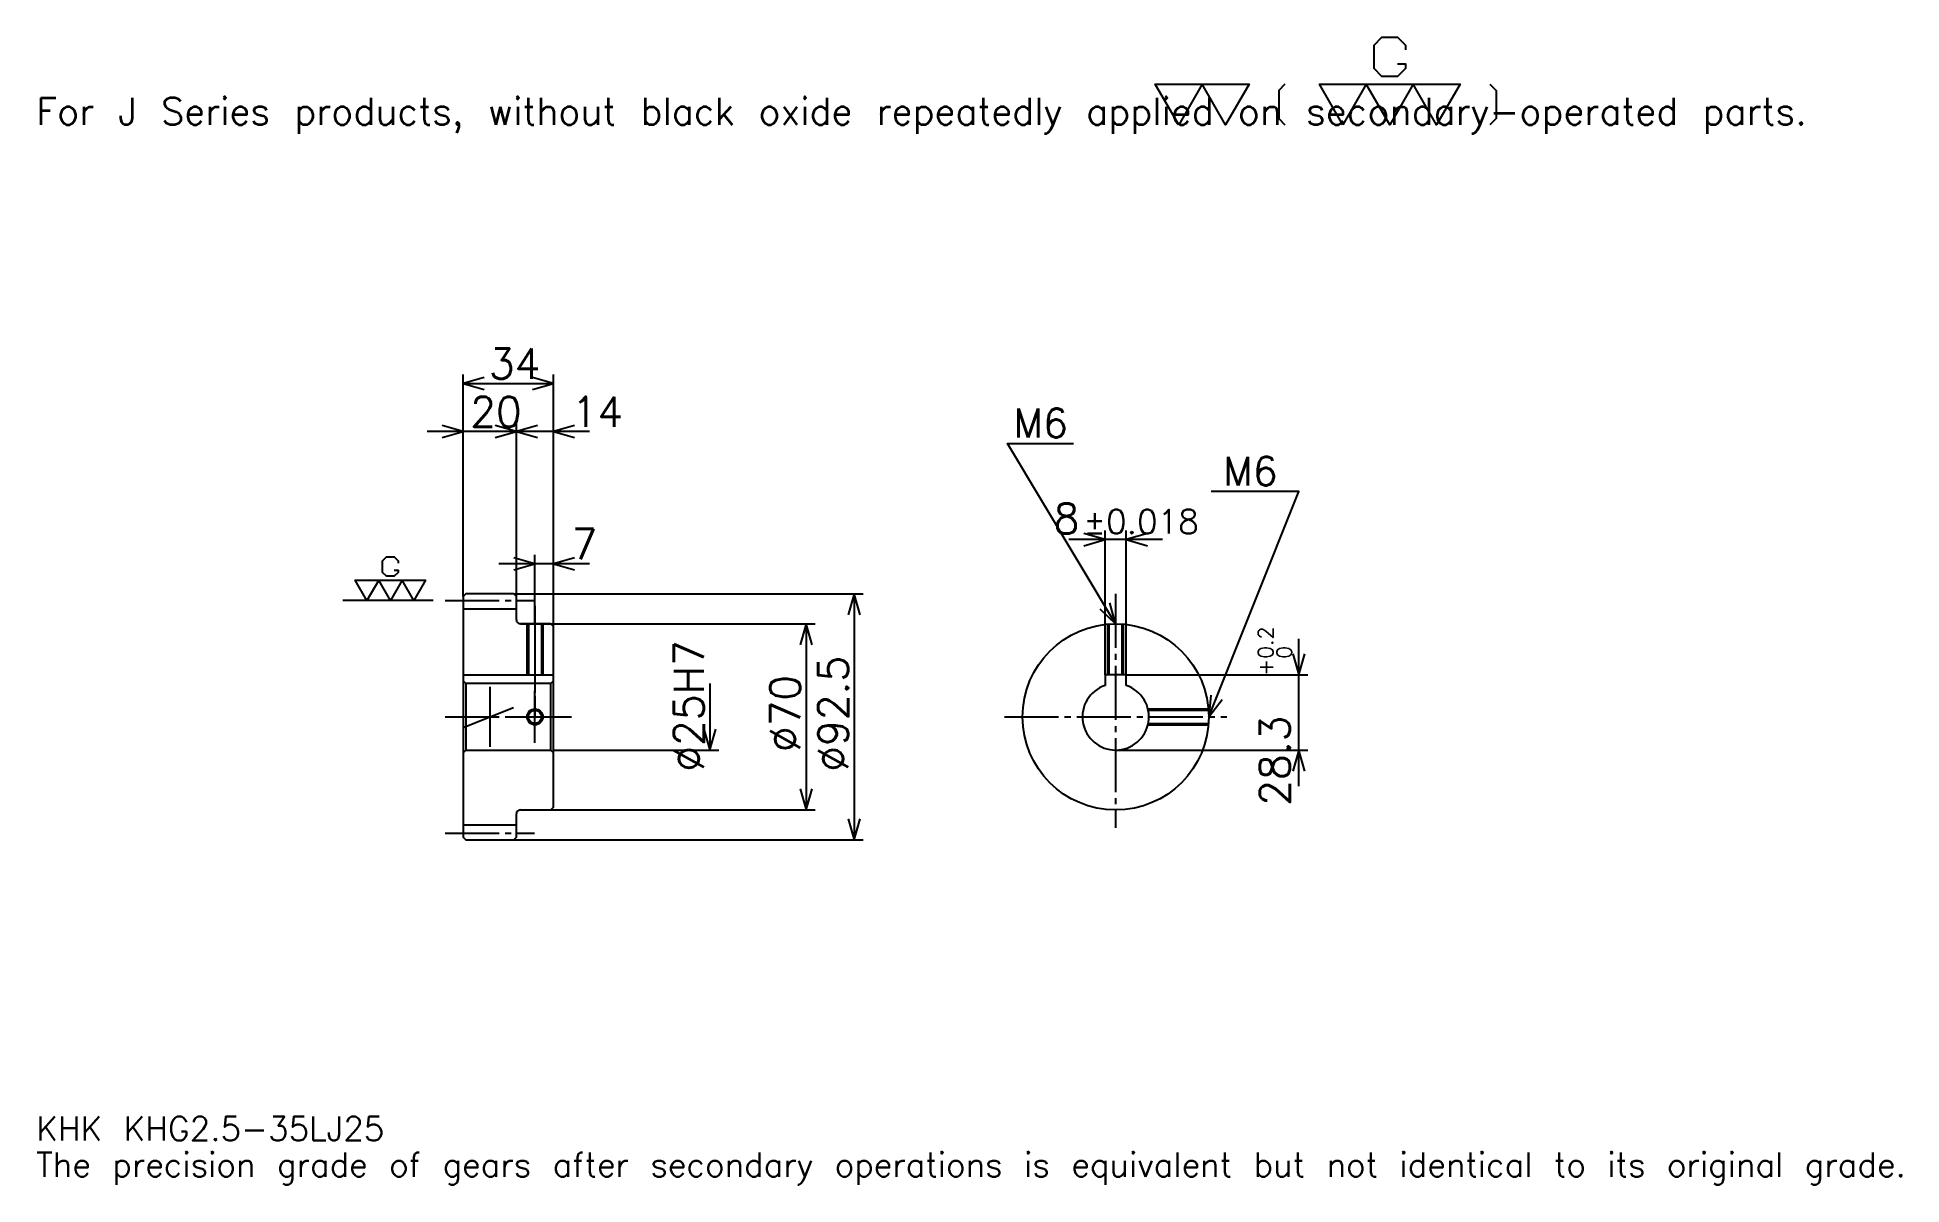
# Model space of a CAD drawing. Extents: x 23 to 724, y 8 to 440.
import ezdxf

# ---------------------------------------------------------------- set-up
doc = ezdxf.new("R2010")
doc.units = 0
doc.linetypes.add('DASHDOT', pattern=[27.130436, 20.347826, -2.26087, 2.26087, -2.26087])
doc.layers.get('0').update_dxf_attribs({"linetype": 'CONTINUOUS'})
doc.layers.add('DASHDOT', color=6, linetype='DASHDOT')
doc.styles.add('KANJI', font='TXT', dxfattribs={"bigfont": 'BIGFONT'})

msp = doc.modelspace()

# ---------------------------------------------------------------- linework, layer by layer
at = {"color": 5}
for p, q in [((183.130447, 230.510864), (183.130447, 313.032593)), ((183.130447, 309.641296), (217.130447, 309.641296)), ((217.130447, 230.510864), (217.130447, 313.032593)), ((203.130447, 230.510864), (203.130447, 294.945648)), ((216.695663, 291.554352), (169.565231, 291.554352)), ((230.695663, 291.554352), (189.565231, 291.554352)), ((424.478271, 200.060867), (424.478271, 254.304352)), ((432.478271, 200.060867), (432.478271, 254.304352)), ((446.043518, 250.91304), (410.913055, 250.91304)), ((230.695663, 241.815216), (196.565231, 241.815216)), ((210.130447, 230.510864), (210.130447, 245.206512)), ((183.130447, 229.510864), (183.130447, 230.510864)), ((202.130447, 230.510864), (217.130447, 230.510864)), ((203.130447, 229.510864), (203.130447, 230.510864)), ((210.130447, 219.260864), (210.130447, 230.510864)), ((210.130447, 219.260864), (210.130447, 230.510864)), ((217.130447, 230.510864), (333.565247, 230.510864)), ((217.130447, 218.260864), (217.130447, 230.510864)), ((330.17395, 230.510864), (330.17395, 138.010864)), ((204.630447, 219.260864), (217.130447, 219.260864)), ((217.130447, 219.260864), (315.478271, 219.260864)), ((312.086975, 219.260864), (312.086975, 149.260864)), ((497.391296, 158.195648), (497.391296, 213.626083)), ((275.913055, 196.760864), (275.913055, 171.760864)), ((432.478271, 200.060867), (500.782593, 200.060867)), ((217.130447, 171.760864), (279.304352, 171.760864)), ((428.478271, 171.760864), (500.782593, 171.760864)), ((204.630447, 149.260864), (217.130447, 149.260864)), ((217.130447, 149.260864), (315.478271, 149.260864)), ((202.130447, 138.010864), (217.130447, 138.010864)), ((217.130447, 138.010864), (333.565247, 138.010864))]:
    msp.add_line(p, q, dxfattribs=at)
at = {"color": 7}
for p, q in [((171.826096, 228.010864), (137.913055, 228.010864)), ((193.130447, 195.565216), (193.130447, 172.956512))]:
    msp.add_line(p, q, dxfattribs=at)
at = {"color": 4}
for p, q in [((183.130447, 224.885864), (203.130447, 224.885864)), ((183.130447, 200.060867), (217.130447, 200.060867)), ((184.130447, 196.760864), (184.130447, 171.760864)), ((216.130447, 196.760864), (217.130447, 197.760864)), ((216.130447, 171.760864), (217.130447, 170.760864)), ((183.130447, 143.635864), (203.130447, 143.635864))]:
    msp.add_line(p, q, dxfattribs=at)
at = {"color": 7}
for points in [[(534.469604, 429.881714), (537.408691, 429.881714), (537.408691, 428.118256), (534.469604, 425.179138), (528.591309, 425.179138), (525.652161, 428.118256), (525.652161, 436.935638), (528.591309, 439.874786), (534.469604, 439.874786), (537.408691, 436.935638), (537.408691, 435.17218)], [(452.17392, 406.956512), (443.356537, 422.23999), (478.626099, 422.23999), (469.808716, 406.956512), (460.991302, 422.23999), (452.17392, 406.956512)], [(492.146088, 422.23999), (489.7948, 419.888672), (489.7948, 409.307831), (492.146088, 406.956512)], [(513.89563, 406.956512), (505.078278, 422.23999), (557.982605, 422.23999), (549.165222, 406.956512), (540.347839, 422.23999), (531.530457, 406.956512), (522.713074, 422.23999), (513.89563, 406.956512)], [(569.151306, 422.23999), (571.502625, 419.888672), (571.502625, 409.307831), (569.151306, 406.956512)], [(157.2435, 239.47348), (158.713058, 239.47348), (158.713058, 238.591736), (157.2435, 237.122162), (154.304367, 237.122162), (152.834793, 238.591736), (152.834793, 243.000427), (154.304367, 244.470001), (157.2435, 244.470001), (158.713058, 243.000427), (158.713058, 242.118683)], [(146.956543, 228.010864), (142.547836, 235.652603), (169.000015, 235.652603), (164.591324, 228.010864), (160.182617, 235.652603), (155.773926, 228.010864), (151.365234, 235.652603), (146.956543, 228.010864)]]:
    msp.add_lwpolyline(points, dxfattribs=at)
at = {"color": 5}
for points in [[(191.043488, 311.902161), (183.130447, 309.641296), (191.043488, 307.380432)], [(209.217407, 307.380432), (217.130447, 309.641296), (209.217407, 311.902161)], [(175.217407, 289.293457), (183.130447, 291.554352), (175.217407, 293.815216)], [(195.217407, 289.293457), (203.130447, 291.554352), (195.217407, 293.815216)], [(211.043488, 293.815216), (203.130447, 291.554352), (211.043488, 289.293457)], [(225.043488, 293.815216), (217.130447, 291.554352), (225.043488, 289.293457)], [(428.478271, 219.260864), (387.782623, 287.086945), (412.652191, 287.086945)], [(463.478271, 184.260864), (497.391296, 269), (464.382629, 269)], [(416.565247, 248.652161), (424.478271, 250.91304), (416.565247, 253.17392)], [(440.391296, 253.17392), (432.478271, 250.91304), (440.391296, 248.652161)], [(202.217407, 239.554352), (210.130447, 241.815216), (202.217407, 244.07608)], [(225.043488, 244.07608), (217.130447, 241.815216), (225.043488, 239.554352)], [(332.434814, 222.597824), (330.17395, 230.510864), (327.913086, 222.597824)], [(422.468384, 224.883026), (428.478271, 219.260864), (426.345703, 227.209442)], [(314.347839, 211.347824), (312.086975, 219.260864), (309.82608, 211.347824)], [(495.130432, 207.973907), (497.391296, 200.060867), (499.652161, 207.973907)], [(464.319397, 192.447464), (463.478271, 184.260864), (468.517456, 190.76738)], [(273.652191, 179.673904), (275.913055, 171.760864), (278.17392, 179.673904)], [(499.652161, 163.847824), (497.391296, 171.760864), (495.130432, 163.847824)], [(309.82608, 157.173904), (312.086975, 149.260864), (314.347839, 157.173904)], [(327.913086, 145.923904), (330.17395, 138.010864), (332.434814, 145.923904)]]:
    msp.add_lwpolyline(points, dxfattribs=at)
at = {"color": 4}
for points in [[(203.130447, 220.760864), (203.130447, 229.510864), (202.130447, 230.510864), (184.130447, 230.510864), (183.130447, 229.510864), (183.130447, 170.760864)], [(204.630447, 149.260864), (216.130447, 149.260864), (217.130447, 150.260864), (217.130447, 218.260864), (216.130447, 219.260864), (204.630447, 219.260864)], [(207.130447, 219.260864), (207.130447, 200.060867)], [(207.670441, 219.260864), (207.670441, 200.060867)], [(212.590454, 219.260864), (212.590454, 200.060867)], [(213.130447, 219.260864), (213.130447, 200.060867)], [(425.478271, 200.060867), (425.478271, 219.13205)], [(426.01825, 200.060867), (426.01825, 219.174301)], [(430.938293, 200.060867), (430.938293, 219.174301)], [(431.478271, 200.060867), (431.478271, 219.13205)], [(183.130447, 170.760864), (184.130447, 171.760864), (216.130447, 171.760864), (216.130447, 196.760864), (184.130447, 196.760864), (183.130447, 197.760864)], [(432.478271, 196.103577), (432.478271, 200.060867), (424.478271, 200.060867), (424.478271, 196.103577)], [(440.612915, 187.260864), (463.349487, 187.260864)], [(440.733826, 186.720871), (463.391724, 186.720871)], [(440.612915, 181.260864), (463.349487, 181.260864)], [(440.733826, 181.800858), (463.391724, 181.800858)], [(183.130447, 170.760864), (183.130447, 139.010864), (184.130447, 138.010864), (202.130447, 138.010864), (203.130447, 139.010864), (203.130447, 147.760864)]]:
    msp.add_lwpolyline(points, dxfattribs=at)
for centre, radius in [((428.478271, 184.260864), 35), ((210.130447, 184.260864), 2.46)]:
    msp.add_circle(centre, radius, dxfattribs=at)
at = {"color": 7}
msp.add_circle((210.130447, 184.260864), 3, dxfattribs=at)
at = {"color": 4}
for centre, radius, start, end in [((204.630447, 220.760864), 1.5, 180, 270), ((428.478271, 184.260864), 12.5, 108.662925185, 71.337074815), ((204.630447, 147.760864), 1.5, 90, 180)]:
    msp.add_arc(centre, radius, start, end, dxfattribs=at)
at = {"layer": 'DASHDOT', "color": 7}
for p, q in [((176.347839, 228.010864), (209.913055, 228.010864)), ((428.478271, 230.565216), (428.478271, 142.478256)), ((210.130447, 219.260864), (210.130447, 184.260864)), ((176.347839, 184.260864), (223.913055, 184.260864)), ((183.130447, 180.321762), (203.130447, 188.199966)), ((386.695679, 184.260864), (470.260864, 184.260864)), ((176.347839, 140.510864), (209.913055, 140.510864))]:
    msp.add_line(p, q, dxfattribs=at)
for points in [[(210.130447, 226.043472), (210.130447, 193.278259)], [(210.130447, 174.478256), (210.130447, 194.043472)], [(200.347839, 184.260864), (219.913055, 184.260864)]]:
    msp.add_lwpolyline(points, dxfattribs=at)

# ---------------------------------------------------------------- texts
at = {"color": 7, "style": 'KANJI'}
for s, height, p in [('For J Series products, without black oxide repeatedly applied on secondary-operated parts.', 10.173913, (22.608696, 406.956512)), ('34', 11.304348, (192.782623, 311.449982)), ('20', 11.304348, (185.782623, 293.363037)), ('14', 11.304348, (223.913055, 293.363037)), ('M6', 10.852174, (390.043488, 289.347839)), ('M6', 10.852174, (468.904358, 271.260864)), ('8', 11.304348, (405.14386, 253.17392)), ('%%p0.018', 9.043478, (416.333771, 253.17392)), ('7', 11.304348, (223.913055, 243.623901)), ('KHK KHG2.5-35LJ25', 9.043478, (22.608696, 24.869566)), ('The precision grade of gears after secondary operations is equivalent but not identical to its original grade.', 9.043478, (22.608696, 11.304348))]:
    msp.add_text(s, height=height, dxfattribs=at).set_placement(p)
for s, height, p in [('0.2', 5.652174, (487.669556, 206.108246)), ('%%c25H7', 11.304348, (273.652191, 163.630432)), ('%%c92.5', 11.304348, (327.913086, 163.630432)), ('+', 5.652174, (487.669556, 199.777817)), ('0', 5.652174, (494.678284, 206.108246)), ('%%c70', 11.304348, (309.82608, 170.978256)), ('28.3', 11.304348, (494, 150.848114))]:
    msp.add_text(s, height=height, rotation=90, dxfattribs=at).set_placement(p)

doc.saveas('drawing.dxf')
